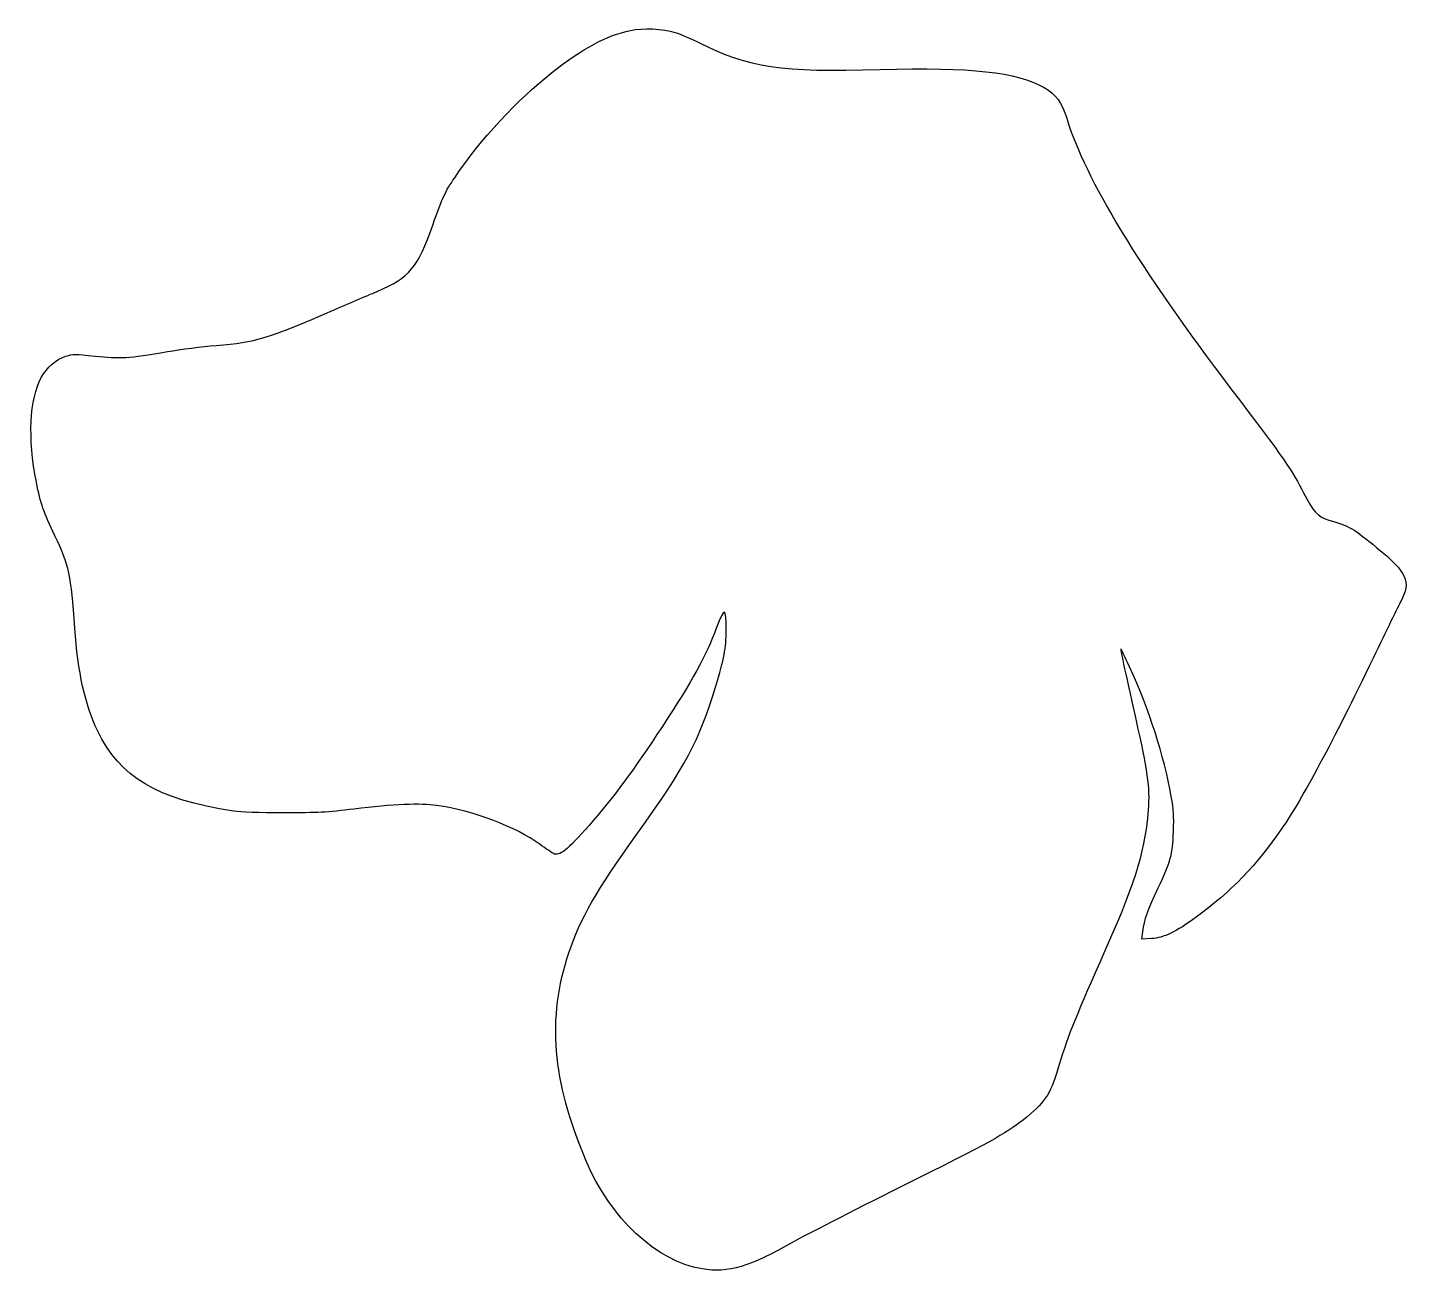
# Model space of a CAD drawing. Header units: centimetres. Extents: x -17.7 to 17.8, y -16 to 15.9.
import ezdxf

# ---------------------------------------------------------------- set-up
doc = ezdxf.new("R2010")
doc.units = ezdxf.units.CM
doc.header["$MEASUREMENT"] = 0
doc.layers.add('Layer 1', color=7, linetype='Continuous')

msp = doc.modelspace()

# ---------------------------------------------------------------- linework, layer by layer
at = {"layer": 'Layer 1'}
msp.add_open_spline([(-2.25778, 15.875), (-2.8822, 15.74094), (-3.44311, 15.44108), (-4.28272, 14.78492), (-4.28272, 14.78492), (-5.15055, 14.10759), (-6.11011, 13.07395), (-6.76628, 12.09675), (-6.76628, 12.09675), (-7.01675, 11.72633), (-7.06614, 11.61697), (-7.3272, 10.88319), (-7.3272, 10.88319), (-7.7082, 9.80016), (-7.93398, 9.525), (-8.73478, 9.18986), (-8.73478, 9.18986), (-8.92528, 9.10872), (-9.42622, 8.89353), (-9.8425, 8.71361), (-9.8425, 8.71361), (-11.58169, 7.96219), (-11.84275, 7.88105), (-12.88344, 7.79286), (-12.88344, 7.79286), (-13.23975, 7.76464), (-13.80066, 7.69408), (-14.13227, 7.63764), (-14.13227, 7.63764), (-15.13769, 7.46478), (-15.35288, 7.45067), (-15.98788, 7.52122), (-15.98788, 7.52122), (-16.51352, 7.57766), (-16.55232, 7.57766), (-16.73577, 7.52122), (-16.73577, 7.52122), (-16.97213, 7.44714), (-17.23319, 7.21783), (-17.36724, 6.97441), (-17.36724, 6.97441), (-17.6671, 6.42055), (-17.71649, 5.41513), (-17.49424, 4.28624), (-17.49424, 4.28624), (-17.38488, 3.73591), (-17.30727, 3.51366), (-17.01799, 2.91041), (-17.01799, 2.91041), (-16.6511, 2.14135), (-16.60171, 1.91558), (-16.50999, 0.5468), (-16.50999, 0.5468), (-16.43238, -0.56798), (-16.23835, -1.44287), (-15.92791, -2.08139), (-15.92791, -2.08139), (-15.3423, -3.29142), (-14.42155, -3.83822), (-12.43541, -4.1522), (-12.43541, -4.1522), (-12.25549, -4.18042), (-11.78983, -4.19453), (-11.14777, -4.19453), (-11.14777, -4.19453), (-10.26583, -4.19453), (-10.04358, -4.18395), (-9.3486, -4.09575), (-9.3486, -4.09575), (-8.35377, -3.97581), (-7.62704, -3.94406), (-7.22841, -4.00403), (-7.22841, -4.00403), (-6.28297, -4.14161), (-5.21052, -4.54731), (-4.57552, -5.00592), (-4.57552, -5.00592), (-4.42383, -5.11528), (-4.27213, -5.21759), (-4.23333, -5.23875), (-4.23333, -5.23875), (-4.08516, -5.31636), (-3.8735, -5.15056), (-3.31964, -4.51556), (-3.31964, -4.51556), (-2.68464, -3.78884), (-2.19781, -3.13267), (-1.43933, -1.97556), (-1.43933, -1.97556), (-0.64558, -0.76906), (-0.33866, -0.20462), (-0.04939, 0.55738), (-0.04939, 0.55738), (0.15522, 1.10066), (0.19403, 1.08655), (0.19403, 0.47624), (0.19403, 0.47624), (0.19403, 0.02468), (0.14817, -0.21873), (-0.07761, -0.97015), (-0.07761, -0.97015), (-0.48683, -2.33187), (-0.84667, -3.00215), (-2.09903, -4.74487), (-2.09903, -4.74487), (-3.12914, -6.17715), (-3.54895, -6.91445), (-3.83822, -7.78229), (-3.83822, -7.78229), (-4.39561, -9.46857), (-4.26861, -11.05607), (-3.4043, -13.09865), (-3.4043, -13.09865), (-2.77636, -14.59443), (-1.59455, -15.69862), (-0.42333, -15.89265), (-0.42333, -15.89265), (0.254, -16.00554), (0.79375, -15.84326), (1.94028, -15.18709), (1.94028, -15.18709), (2.1837, -15.04951), (3.40431, -14.42509), (4.65667, -13.79715), (4.65667, -13.79715), (6.99559, -12.62946), (7.32367, -12.44954), (7.81756, -12.06501), (7.81756, -12.06501), (8.34673, -11.64873), (8.51253, -11.41237), (8.69245, -10.79501), (8.69245, -10.79501), (8.92528, -10.00832), (9.12989, -9.4862), (9.77548, -8.03629), (9.77548, -8.03629), (10.66448, -6.0431), (10.91142, -5.27404), (11.0102, -4.22629), (11.0102, -4.22629), (11.06664, -3.6301), (11.01726, -3.21029), (10.7562, -2.04612), (10.7562, -2.04612), (10.44223, -0.64559), (10.30464, -0.00354), (10.31523, 0.00705), (10.31523, 0.00705), (10.32229, 0.01411), (10.42106, -0.19051), (10.54101, -0.44803), (10.54101, -0.44803), (11.04548, -1.55222), (11.41943, -2.71639), (11.60993, -3.77472), (11.60993, -3.77472), (11.6699, -4.12044), (11.68049, -4.28272), (11.66637, -4.6743), (11.66637, -4.6743), (11.6452, -5.26697), (11.59934, -5.42572), (11.27479, -6.12069), (11.27479, -6.12069), (11.00315, -6.68866), (10.92201, -6.9215), (10.88321, -7.24605), (10.88321, -7.24605), (10.88321, -7.24605), (10.85852, -7.43302), (10.85852, -7.43302), (10.85852, -7.43302), (10.85852, -7.43302), (11.10194, -7.41891), (11.10194, -7.41891), (11.10194, -7.41891), (11.41944, -7.40127), (11.72636, -7.2531), (12.252, -6.86858), (12.252, -6.86858), (13.141, -6.21594), (13.80069, -5.53508), (14.43922, -4.60375), (14.43922, -4.60375), (14.9825, -3.81), (15.73744, -2.40242), (16.79225, -0.21167), (16.79225, -0.21167), (17.12033, 0.46919), (17.43431, 1.11477), (17.49428, 1.22766), (17.49428, 1.22766), (17.76592, 1.74272), (17.66361, 1.96849), (16.88397, 2.60702), (16.88397, 2.60702), (16.27719, 3.10444), (16.17489, 3.16441), (15.65278, 3.3161), (15.65278, 3.3161), (15.37056, 3.39724), (15.22945, 3.54893), (15.00014, 4.01813), (15.00014, 4.01813), (14.73556, 4.56141), (14.51331, 4.87891), (13.13747, 6.68513), (13.13747, 6.68513), (10.80561, 9.75077), (9.40155, 12.06499), (8.92883, 13.62074), (8.92883, 13.62074), (8.80536, 14.02996), (8.65719, 14.23105), (8.35027, 14.40743), (8.35027, 14.40743), (7.64119, 14.8096), (6.48055, 14.94012), (4.14869, 14.8731), (4.14869, 14.8731), (1.58752, 14.79902), (0.77966, 14.91896), (-0.49034, 15.55749), (-0.49034, 15.55749), (-0.69495, 15.6598), (-0.97365, 15.77974), (-1.11123, 15.82207), (-1.11123, 15.82207), (-1.4252, 15.92085), (-1.94379, 15.94554), (-2.25776, 15.87499), (-2.25776, 15.87499), (-2.25776, 15.87499), (-2.25778, 15.875), (-2.25778, 15.875)], degree=3, knots=[0, 0, 0, 0, 0.01666667, 0.01666667, 0.01666667, 0.01666667, 0.03333333, 0.03333333, 0.03333333, 0.03333333, 0.05, 0.05, 0.05, 0.05, 0.06666667, 0.06666667, 0.06666667, 0.06666667, 0.08333333, 0.08333333, 0.08333333, 0.08333333, 0.1, 0.1, 0.1, 0.1, 0.11666667, 0.11666667, 0.11666667, 0.11666667, 0.13333333, 0.13333333, 0.13333333, 0.13333333, 0.15, 0.15, 0.15, 0.15, 0.16666667, 0.16666667, 0.16666667, 0.16666667, 0.18333333, 0.18333333, 0.18333333, 0.18333333, 0.2, 0.2, 0.2, 0.2, 0.21666667, 0.21666667, 0.21666667, 0.21666667, 0.23333333, 0.23333333, 0.23333333, 0.23333333, 0.25, 0.25, 0.25, 0.25, 0.26666667, 0.26666667, 0.26666667, 0.26666667, 0.28333333, 0.28333333, 0.28333333, 0.28333333, 0.3, 0.3, 0.3, 0.3, 0.31666667, 0.31666667, 0.31666667, 0.31666667, 0.33333333, 0.33333333, 0.33333333, 0.33333333, 0.35, 0.35, 0.35, 0.35, 0.36666667, 0.36666667, 0.36666667, 0.36666667, 0.38333333, 0.38333333, 0.38333333, 0.38333333, 0.4, 0.4, 0.4, 0.4, 0.41666667, 0.41666667, 0.41666667, 0.41666667, 0.43333333, 0.43333333, 0.43333333, 0.43333333, 0.45, 0.45, 0.45, 0.45, 0.46666667, 0.46666667, 0.46666667, 0.46666667, 0.48333333, 0.48333333, 0.48333333, 0.48333333, 0.5, 0.5, 0.5, 0.5, 0.51666667, 0.51666667, 0.51666667, 0.51666667, 0.53333333, 0.53333333, 0.53333333, 0.53333333, 0.55, 0.55, 0.55, 0.55, 0.56666667, 0.56666667, 0.56666667, 0.56666667, 0.58333333, 0.58333333, 0.58333333, 0.58333333, 0.6, 0.6, 0.6, 0.6, 0.61666667, 0.61666667, 0.61666667, 0.61666667, 0.63333333, 0.63333333, 0.63333333, 0.63333333, 0.65, 0.65, 0.65, 0.65, 0.66666667, 0.66666667, 0.66666667, 0.66666667, 0.68333333, 0.68333333, 0.68333333, 0.68333333, 0.7, 0.7, 0.7, 0.7, 0.71666667, 0.71666667, 0.71666667, 0.71666667, 0.73333333, 0.73333333, 0.73333333, 0.73333333, 0.75, 0.75, 0.75, 0.75, 0.76666667, 0.76666667, 0.76666667, 0.76666667, 0.78333333, 0.78333333, 0.78333333, 0.78333333, 0.8, 0.8, 0.8, 0.8, 0.81666667, 0.81666667, 0.81666667, 0.81666667, 0.83333333, 0.83333333, 0.83333333, 0.83333333, 0.85, 0.85, 0.85, 0.85, 0.86666667, 0.86666667, 0.86666667, 0.86666667, 0.88333333, 0.88333333, 0.88333333, 0.88333333, 0.9, 0.9, 0.9, 0.9, 0.91666667, 0.91666667, 0.91666667, 0.91666667, 0.93333333, 0.93333333, 0.93333333, 0.93333333, 0.95, 0.95, 0.95, 0.95, 0.96666667, 0.96666667, 0.96666667, 0.96666667, 1, 1, 1, 1], dxfattribs=at)

doc.saveas('drawing.dxf')
